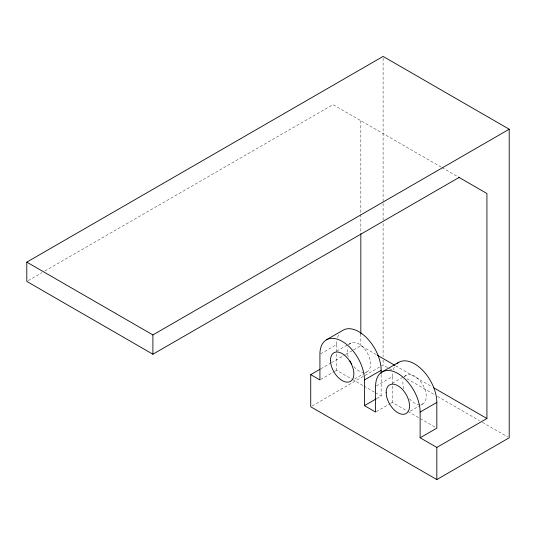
<?xml version="1.0" encoding="UTF-8"?>
<svg xmlns="http://www.w3.org/2000/svg" width="536" height="536" viewBox="0 0 536 536"><rect width="100%" height="100%" fill="white"/><g stroke="black" fill="none" stroke-linecap="round" stroke-linejoin="round"><path stroke-width="0.4" stroke-dasharray="2.68 2.01" d="M28.247 280.583L42.002 272.636M44.897 270.968L332.997 104.634L441.704 167.4M320.615 353.82L336.615 344.581A31.49 18.184 60 0 1 336.916 340.561M336.702 351.154L347.837 344.728M348.534 344.326L350.618 343.12M320.749 368.848L330.766 363.06M331.483 362.644L345.084 354.792M345.8 354.383L352.956 350.249M353.673 349.834L360.828 345.707L376.775 354.906M320.615 379.535L334.531 371.502M335.228 371.1L336.615 370.296L351.703 379.006M354.624 378.986L363.676 373.766M364.373 373.364L367.153 371.756M312.173 405.94L364.279 375.85M365.003 375.435L383.099 364.989L391.796 370.008M376.285 385.96L392.292 376.721A31.49 18.184 60 0 1 392.587 372.701M392.372 383.294L403.508 376.868M404.204 376.466L406.288 375.26M376.982 398.416L381.156 396.01L381.156 374.443M376.285 411.675L390.201 403.642M390.898 403.24L392.292 402.435L407.373 411.146M410.301 411.132L420.043 405.504M420.74 405.102L422.824 403.896M441.999 167.567L458.374 177.021M395.615 365.787L431.855 386.711M407.012 378.798L434.555 394.697M437.45 396.372L479.486 420.639M482.387 422.314L507.753 436.954M352.42 379.421L363.194 385.639M363.917 386.054L374.691 392.278M375.408 392.687L381.156 396.01M408.09 411.561L419.588 418.194M420.304 418.609L435.393 427.319M392.292 376.721L392.292 402.435M383.099 58.096L383.099 202.568M383.099 203.405L383.099 220.108M383.099 223.445L383.099 356.748M383.099 360.045L383.099 364.989M360.828 120.707L360.828 213.549M360.828 214.387L360.828 232.785M360.828 333.995L360.828 345.707M336.615 344.581L336.615 370.296M393.277 369.719A31.49 18.184 60 0 1 394.871 366.195M419.735 404.673A16.536 9.548 60 0 1 409.249 398.543M403.876 388.908A16.536 9.548 60 0 1 403.266 379.568M404.432 376.982A16.536 9.548 60 0 1 422.824 384.808A16.536 9.548 60 0 1 420.405 404.647M337.606 337.58A31.49 18.184 60 0 1 339.603 333.446M364.058 372.533A16.536 9.548 60 0 1 353.572 366.396M348.206 356.762A16.536 9.548 60 0 1 347.596 347.422M348.762 344.842A16.536 9.548 60 0 1 367.153 352.661A16.536 9.548 60 0 1 364.735 372.5"/><path stroke-width="0.8" d="M459.097 177.443L152.901 354.222L26.8 281.413L26.8 262.131L383.099 56.421L509.2 129.23L509.2 437.791L436.827 479.579L310.726 406.77L310.726 374.63L320.032 369.257M26.8 262.131L152.901 334.933L509.2 129.23M326.437 339.804L343.141 330.163A31.49 18.184 60 0 1 367.408 338.598A31.49 18.184 60 0 1 381.156 370.296L381.156 373.612M458.669 177.195L486.929 193.509L486.929 418.509L436.827 447.433L420.123 437.791L420.123 412.077A31.49 18.184 60 0 0 397.859 373.505A31.49 18.184 60 0 0 375.589 386.362L375.589 412.077L364.453 405.652L364.453 379.937L381.156 370.296M382.108 371.951L398.811 362.303M364.453 405.652L376.285 398.817M420.123 412.077L436.827 402.435A31.49 18.184 60 0 0 421.718 369.364A31.49 18.184 60 0 0 396.888 363.723M420.123 437.791L436.827 428.15L436.827 402.435M377.498 355.328L394.891 365.371M433.302 387.541L486.929 418.509M310.726 374.63L319.918 379.937L319.918 354.222A31.49 18.184 60 0 1 342.182 341.365A31.49 18.184 60 0 1 364.453 379.937M436.827 447.433L436.827 479.579M360.828 233.622L360.828 333.995M152.901 334.933L152.901 354.222M351.77 364.038A16.536 9.548 60 0 1 350.986 362.825M350.618 362.209A16.536 9.548 60 0 1 349.934 360.949M330.491 360.333A16.536 9.548 60 0 0 348.032 382.148A16.536 9.548 60 0 0 348.032 358.765A16.536 9.548 60 0 0 330.491 360.333M386.168 392.473A16.536 9.548 60 0 0 403.702 414.288A16.536 9.548 60 0 0 403.702 390.905A16.536 9.548 60 0 0 386.168 392.473"/></g></svg>
